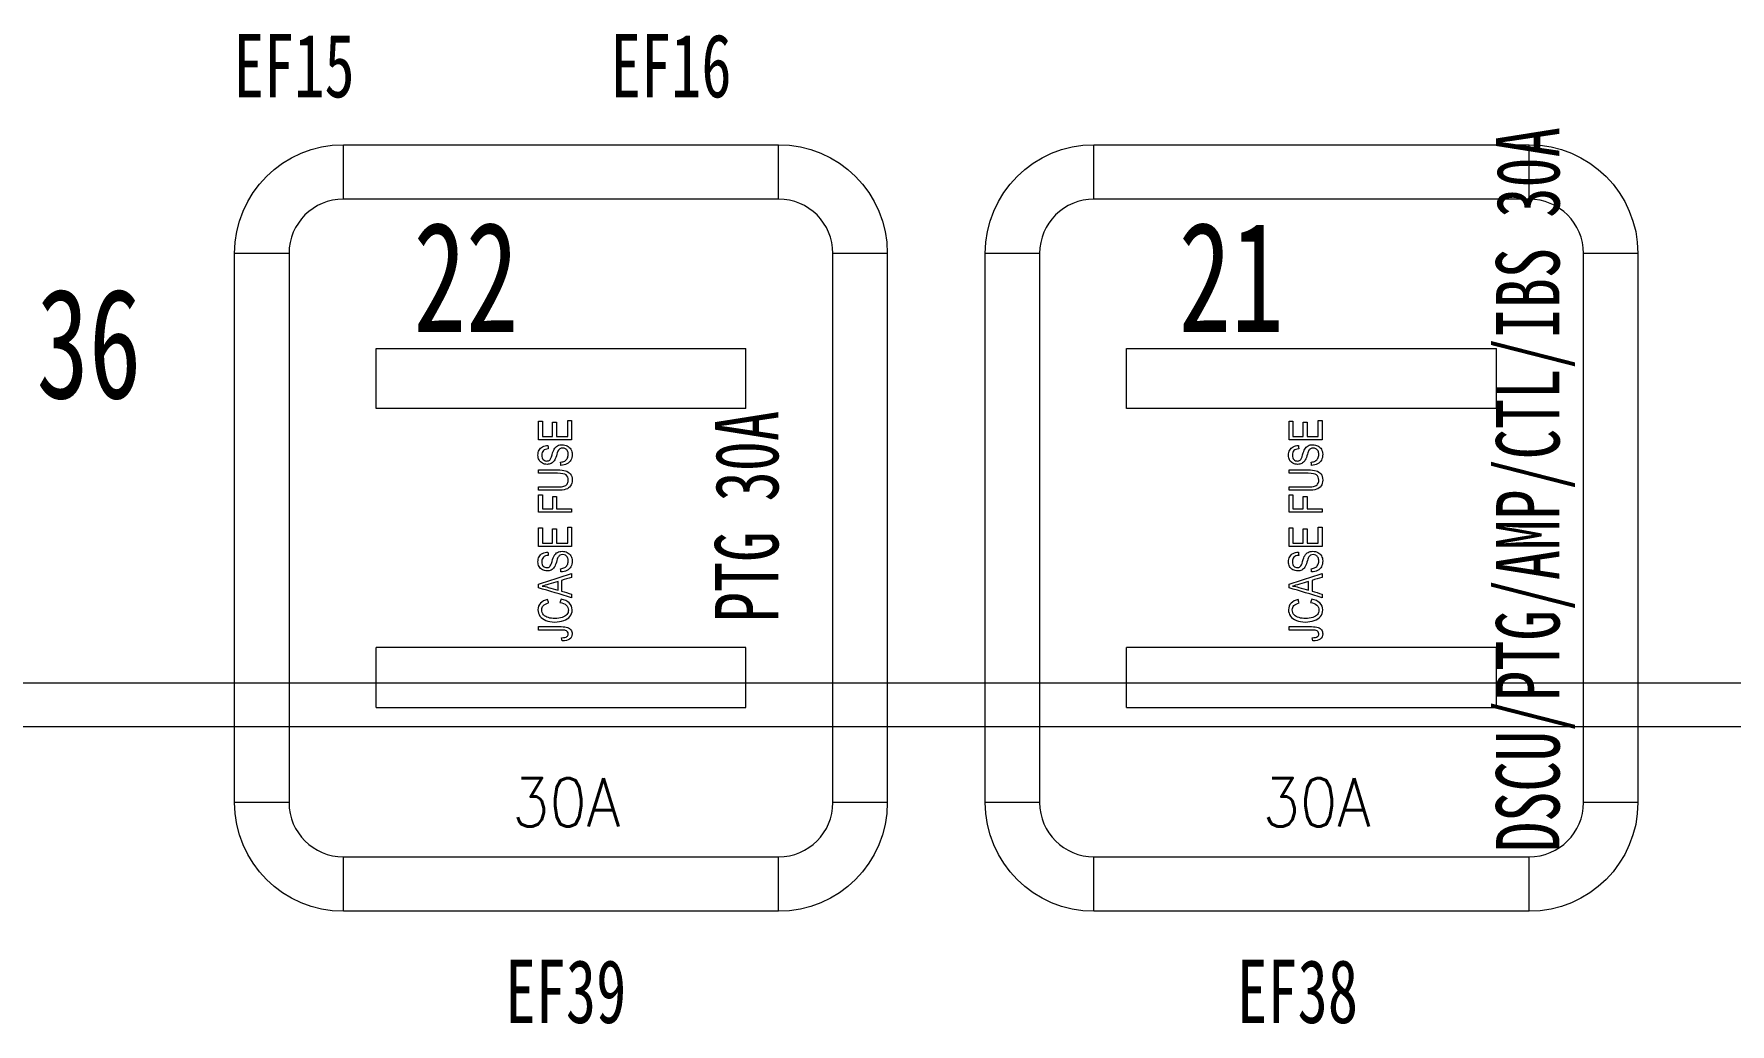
# Model space of a CAD drawing. Header units: inches. Extents: x 47316 to 59086, y 3141 to 11743.
# Drawn here: x 50670.3 to 50740.5, y 10013 to 10054 of the extents above; entities that cross this region are included whole.
import ezdxf
from ezdxf.enums import TextEntityAlignment as Align

# ---------------------------------------------------------------- set-up
doc = ezdxf.new("R2010")
doc.units = ezdxf.units.IN
doc.header["$MEASUREMENT"] = 0
doc.styles.add('MtX_romans_shx', font='romans.shx')
doc.styles.add('MtX_STSong', font='')
doc.styles.add('仿宋', font='仿宋_GB2312.ttf', dxfattribs={"width": 0.7})
doc.styles.get('MtX_STSong').set_extended_font_data('STSong')

msp = doc.modelspace()

# ---------------------------------------------------------------- linework, layer by layer
at = {"color": 0, "linetype": 'Continuous', "lineweight": 15}
for p, q in [((50683.102, 10047.13), (50683.102, 10049.38)), ((50683.102, 10049.38), (50701.102, 10049.38)), ((50701.102, 10047.13), (50701.102, 10049.38)), ((50714.152, 10047.13), (50714.152, 10049.38)), ((50714.152, 10049.38), (50732.152, 10049.38)), ((50732.152, 10047.13), (50732.152, 10049.38)), ((50701.102, 10047.13), (50683.102, 10047.13)), ((50732.152, 10047.13), (50714.152, 10047.13)), ((50680.852, 10044.88), (50678.602, 10044.88)), ((50678.602, 10022.155), (50678.602, 10044.88)), ((50680.852, 10044.88), (50680.852, 10022.155)), ((50703.352, 10022.155), (50703.352, 10044.88)), ((50705.602, 10044.88), (50703.352, 10044.88)), ((50705.602, 10044.88), (50705.602, 10022.155)), ((50711.902, 10044.88), (50709.652, 10044.88)), ((50709.652, 10022.155), (50709.652, 10044.88)), ((50711.902, 10044.88), (50711.902, 10022.155)), ((50734.402, 10022.155), (50734.402, 10044.88)), ((50736.652, 10044.88), (50734.402, 10044.88)), ((50736.652, 10044.88), (50736.652, 10022.155)), ((50684.452, 10040.943), (50699.752, 10040.943)), ((50684.452, 10038.468), (50684.452, 10040.943)), ((50715.502, 10040.943), (50730.802, 10040.943)), ((50715.502, 10038.468), (50715.502, 10040.943)), ((50684.452, 10026.093), (50684.452, 10028.568)), ((50715.502, 10026.093), (50715.502, 10028.568)), ((50680.852, 10022.155), (50678.602, 10022.155)), ((50705.602, 10022.155), (50703.352, 10022.155)), ((50711.902, 10022.155), (50709.652, 10022.155)), ((50736.652, 10022.155), (50734.402, 10022.155)), ((50683.102, 10017.655), (50683.102, 10019.905)), ((50683.102, 10019.905), (50701.102, 10019.905)), ((50701.102, 10017.655), (50701.102, 10019.905)), ((50714.152, 10017.655), (50714.152, 10019.905)), ((50714.152, 10019.905), (50732.152, 10019.905)), ((50732.152, 10017.655), (50732.152, 10019.905)), ((50701.102, 10017.655), (50683.102, 10017.655)), ((50732.152, 10017.655), (50714.152, 10017.655))]:
    msp.add_line(p, q, dxfattribs=at)
at = {"color": 0, "lineweight": 15}
for p, q in [((50699.752, 10038.468), (50699.752, 10040.943)), ((50730.802, 10038.468), (50730.802, 10040.943)), ((50699.752, 10038.468), (50684.452, 10038.468)), ((50730.802, 10038.468), (50715.502, 10038.468)), ((50699.752, 10028.568), (50684.452, 10028.568)), ((50699.752, 10026.093), (50699.752, 10028.568)), ((50730.802, 10028.568), (50715.502, 10028.568)), ((50730.802, 10026.093), (50730.802, 10028.568)), ((50878.278, 10027.093), (50570.006, 10027.093)), ((50684.452, 10026.093), (50699.752, 10026.093)), ((50715.502, 10026.093), (50730.802, 10026.093)), ((50878.278, 10025.293), (50570.006, 10025.293))]:
    msp.add_line(p, q, dxfattribs=at)
at = {"color": 0, "linetype": 'Continuous', "lineweight": 15, "extrusion": (0, 0, -1)}
for centre, start, end in [((-50683.102, 10044.88), 0, 90), ((-50701.102, 10044.88), 90, 180), ((-50714.152, 10044.88), 0, 90), ((-50732.152, 10044.88), 90, 180), ((-50683.102, 10022.155), 270, 0), ((-50701.102, 10022.155), 180, 270), ((-50714.152, 10022.155), 270, 0), ((-50732.152, 10022.155), 180, 270)]:
    msp.add_arc(centre, 4.5, start, end, dxfattribs=at)
at = {"color": 0, "linetype": 'Continuous', "lineweight": 15}
for centre, start, end in [((50683.102, 10044.88), 90, 180), ((50701.102, 10044.88), 0, 90), ((50714.152, 10044.88), 90, 180), ((50732.152, 10044.88), 0, 90), ((50683.102, 10022.155), 180, 270), ((50701.102, 10022.155), 270, 0), ((50714.152, 10022.155), 180, 270), ((50732.152, 10022.155), 270, 0)]:
    msp.add_arc(centre, 2.25, start, end, dxfattribs=at)
for points in [[(50691.173, 10037.16), (50691.173, 10037.418), (50691.173, 10037.676), (50691.173, 10037.935)], [(50691.173, 10037.935), (50691.227, 10037.935), (50691.281, 10037.935), (50691.334, 10037.935)], [(50691.334, 10037.935), (50691.334, 10037.724), (50691.334, 10037.513), (50691.334, 10037.301)], [(50691.753, 10037.301), (50691.753, 10037.499), (50691.753, 10037.697), (50691.753, 10037.895)], [(50691.753, 10037.895), (50691.807, 10037.895), (50691.86, 10037.895), (50691.914, 10037.895)], [(50691.914, 10037.895), (50691.914, 10037.697), (50691.914, 10037.499), (50691.914, 10037.301)], [(50692.379, 10037.301), (50692.379, 10037.521), (50692.379, 10037.74), (50692.379, 10037.96)], [(50692.379, 10037.96), (50692.433, 10037.96), (50692.487, 10037.96), (50692.541, 10037.96)], [(50692.541, 10037.96), (50692.541, 10037.693), (50692.541, 10037.426), (50692.541, 10037.16)], [(50722.223, 10037.16), (50722.223, 10037.418), (50722.223, 10037.676), (50722.223, 10037.935)], [(50722.223, 10037.935), (50722.277, 10037.935), (50722.331, 10037.935), (50722.384, 10037.935)], [(50722.384, 10037.935), (50722.384, 10037.724), (50722.384, 10037.513), (50722.384, 10037.301)], [(50722.803, 10037.301), (50722.803, 10037.499), (50722.803, 10037.697), (50722.803, 10037.895)], [(50722.803, 10037.895), (50722.857, 10037.895), (50722.91, 10037.895), (50722.964, 10037.895)], [(50722.964, 10037.895), (50722.964, 10037.697), (50722.964, 10037.499), (50722.964, 10037.301)], [(50723.429, 10037.301), (50723.429, 10037.521), (50723.429, 10037.74), (50723.429, 10037.96)], [(50723.429, 10037.96), (50723.483, 10037.96), (50723.537, 10037.96), (50723.591, 10037.96)], [(50723.591, 10037.96), (50723.591, 10037.693), (50723.591, 10037.426), (50723.591, 10037.16)], [(50692.541, 10037.16), (50692.085, 10037.16), (50691.629, 10037.16), (50691.173, 10037.16)], [(50691.334, 10037.301), (50691.474, 10037.301), (50691.614, 10037.301), (50691.753, 10037.301)], [(50691.558, 10036.931), (50691.563, 10036.886), (50691.567, 10036.84), (50691.572, 10036.795)], [(50691.914, 10037.301), (50692.069, 10037.301), (50692.224, 10037.301), (50692.379, 10037.301)], [(50723.591, 10037.16), (50723.135, 10037.16), (50722.679, 10037.16), (50722.223, 10037.16)], [(50722.384, 10037.301), (50722.524, 10037.301), (50722.664, 10037.301), (50722.803, 10037.301)], [(50722.608, 10036.931), (50722.613, 10036.886), (50722.617, 10036.84), (50722.622, 10036.795)], [(50722.964, 10037.301), (50723.119, 10037.301), (50723.274, 10037.301), (50723.429, 10037.301)], [(50692.101, 10036.11), (50692.096, 10036.154), (50692.091, 10036.199), (50692.086, 10036.243)], [(50692.347, 10036.169), (50692.275, 10036.131), (50692.193, 10036.111), (50692.101, 10036.11)], [(50723.151, 10036.11), (50723.146, 10036.154), (50723.141, 10036.199), (50723.136, 10036.243)], [(50723.397, 10036.169), (50723.325, 10036.131), (50723.243, 10036.111), (50723.151, 10036.11)], [(50691.173, 10035.78), (50691.173, 10035.827), (50691.173, 10035.874), (50691.173, 10035.922)], [(50691.962, 10035.78), (50691.699, 10035.78), (50691.436, 10035.78), (50691.173, 10035.78)], [(50722.223, 10035.78), (50722.223, 10035.827), (50722.223, 10035.874), (50722.223, 10035.922)], [(50723.012, 10035.78), (50722.749, 10035.78), (50722.486, 10035.78), (50722.223, 10035.78)], [(50691.173, 10035.078), (50691.173, 10035.126), (50691.173, 10035.173), (50691.173, 10035.22)], [(50691.173, 10034.169), (50691.173, 10034.41), (50691.173, 10034.651), (50691.173, 10034.892)], [(50691.173, 10034.892), (50691.227, 10034.892), (50691.281, 10034.892), (50691.334, 10034.892)], [(50691.334, 10034.892), (50691.334, 10034.698), (50691.334, 10034.504), (50691.334, 10034.31)], [(50691.758, 10034.31), (50691.758, 10034.478), (50691.758, 10034.646), (50691.758, 10034.814)], [(50691.758, 10034.814), (50691.812, 10034.814), (50691.866, 10034.814), (50691.919, 10034.814)], [(50691.919, 10034.814), (50691.919, 10034.646), (50691.919, 10034.478), (50691.919, 10034.31)], [(50722.223, 10035.078), (50722.223, 10035.126), (50722.223, 10035.173), (50722.223, 10035.22)], [(50722.223, 10034.169), (50722.223, 10034.41), (50722.223, 10034.651), (50722.223, 10034.892)], [(50722.223, 10034.892), (50722.277, 10034.892), (50722.331, 10034.892), (50722.384, 10034.892)], [(50722.384, 10034.892), (50722.384, 10034.698), (50722.384, 10034.504), (50722.384, 10034.31)], [(50722.808, 10034.31), (50722.808, 10034.478), (50722.808, 10034.646), (50722.808, 10034.814)], [(50722.808, 10034.814), (50722.862, 10034.814), (50722.916, 10034.814), (50722.969, 10034.814)], [(50722.969, 10034.814), (50722.969, 10034.646), (50722.969, 10034.478), (50722.969, 10034.31)], [(50692.541, 10034.169), (50692.085, 10034.169), (50691.629, 10034.169), (50691.173, 10034.169)], [(50691.334, 10034.31), (50691.476, 10034.31), (50691.617, 10034.31), (50691.758, 10034.31)], [(50691.919, 10034.31), (50692.126, 10034.31), (50692.333, 10034.31), (50692.541, 10034.31)], [(50692.541, 10034.31), (50692.541, 10034.263), (50692.541, 10034.216), (50692.541, 10034.169)], [(50723.591, 10034.169), (50723.135, 10034.169), (50722.679, 10034.169), (50722.223, 10034.169)], [(50722.384, 10034.31), (50722.526, 10034.31), (50722.667, 10034.31), (50722.808, 10034.31)], [(50722.969, 10034.31), (50723.176, 10034.31), (50723.383, 10034.31), (50723.591, 10034.31)], [(50723.591, 10034.31), (50723.591, 10034.263), (50723.591, 10034.216), (50723.591, 10034.169)], [(50691.173, 10033.524), (50691.227, 10033.524), (50691.281, 10033.524), (50691.334, 10033.524)], [(50691.173, 10032.749), (50691.173, 10033.008), (50691.173, 10033.266), (50691.173, 10033.524)], [(50691.334, 10033.524), (50691.334, 10033.313), (50691.334, 10033.102), (50691.334, 10032.891)], [(50691.753, 10033.484), (50691.807, 10033.484), (50691.86, 10033.484), (50691.914, 10033.484)], [(50691.753, 10032.891), (50691.753, 10033.089), (50691.753, 10033.287), (50691.753, 10033.484)], [(50691.914, 10033.484), (50691.914, 10033.287), (50691.914, 10033.089), (50691.914, 10032.891)], [(50692.379, 10033.549), (50692.433, 10033.549), (50692.487, 10033.549), (50692.541, 10033.549)], [(50692.379, 10032.891), (50692.379, 10033.111), (50692.379, 10033.33), (50692.379, 10033.549)], [(50692.541, 10033.549), (50692.541, 10033.283), (50692.541, 10033.016), (50692.541, 10032.749)], [(50722.223, 10033.524), (50722.277, 10033.524), (50722.331, 10033.524), (50722.384, 10033.524)], [(50722.223, 10032.749), (50722.223, 10033.008), (50722.223, 10033.266), (50722.223, 10033.524)], [(50722.384, 10033.524), (50722.384, 10033.313), (50722.384, 10033.102), (50722.384, 10032.891)], [(50722.803, 10033.484), (50722.857, 10033.484), (50722.91, 10033.484), (50722.964, 10033.484)], [(50722.803, 10032.891), (50722.803, 10033.089), (50722.803, 10033.287), (50722.803, 10033.484)], [(50722.964, 10033.484), (50722.964, 10033.287), (50722.964, 10033.089), (50722.964, 10032.891)], [(50723.429, 10033.549), (50723.483, 10033.549), (50723.537, 10033.549), (50723.591, 10033.549)], [(50723.429, 10032.891), (50723.429, 10033.111), (50723.429, 10033.33), (50723.429, 10033.549)], [(50723.591, 10033.549), (50723.591, 10033.283), (50723.591, 10033.016), (50723.591, 10032.749)], [(50692.541, 10032.749), (50692.085, 10032.749), (50691.629, 10032.749), (50691.173, 10032.749)], [(50691.334, 10032.891), (50691.474, 10032.891), (50691.614, 10032.891), (50691.753, 10032.891)], [(50691.914, 10032.891), (50692.069, 10032.891), (50692.224, 10032.891), (50692.379, 10032.891)], [(50723.591, 10032.749), (50723.135, 10032.749), (50722.679, 10032.749), (50722.223, 10032.749)], [(50722.384, 10032.891), (50722.524, 10032.891), (50722.664, 10032.891), (50722.803, 10032.891)], [(50722.964, 10032.891), (50723.119, 10032.891), (50723.274, 10032.891), (50723.429, 10032.891)], [(50691.558, 10032.521), (50691.563, 10032.475), (50691.567, 10032.43), (50691.572, 10032.385)], [(50722.608, 10032.521), (50722.613, 10032.475), (50722.617, 10032.43), (50722.622, 10032.385)], [(50691.173, 10031.196), (50691.629, 10031.342), (50692.085, 10031.488), (50692.541, 10031.634)], [(50691.979, 10030.94), (50691.979, 10031.062), (50691.979, 10031.183), (50691.979, 10031.304)], [(50692.101, 10031.699), (50692.096, 10031.744), (50692.091, 10031.789), (50692.086, 10031.833)], [(50692.347, 10031.758), (50692.275, 10031.721), (50692.193, 10031.701), (50692.101, 10031.699)], [(50692.541, 10031.473), (50692.402, 10031.431), (50692.264, 10031.389), (50692.126, 10031.348)], [(50692.126, 10031.348), (50692.126, 10031.198), (50692.126, 10031.049), (50692.126, 10030.9)], [(50692.541, 10031.634), (50692.541, 10031.581), (50692.541, 10031.527), (50692.541, 10031.473)], [(50722.223, 10031.196), (50722.679, 10031.342), (50723.135, 10031.488), (50723.591, 10031.634)], [(50723.029, 10030.94), (50723.029, 10031.062), (50723.029, 10031.183), (50723.029, 10031.304)], [(50723.151, 10031.699), (50723.146, 10031.744), (50723.141, 10031.789), (50723.136, 10031.833)], [(50723.397, 10031.758), (50723.325, 10031.721), (50723.243, 10031.701), (50723.151, 10031.699)], [(50723.591, 10031.473), (50723.452, 10031.431), (50723.314, 10031.389), (50723.176, 10031.348)], [(50723.176, 10031.348), (50723.176, 10031.198), (50723.176, 10031.049), (50723.176, 10030.9)], [(50723.591, 10031.634), (50723.591, 10031.581), (50723.591, 10031.527), (50723.591, 10031.473)], [(50691.173, 10031.043), (50691.173, 10031.094), (50691.173, 10031.145), (50691.173, 10031.196)], [(50692.541, 10030.631), (50692.085, 10030.768), (50691.629, 10030.906), (50691.173, 10031.043)], [(50691.317, 10031.116), (50691.404, 10031.102), (50691.491, 10031.083), (50691.578, 10031.058)], [(50691.59, 10030.416), (50691.576, 10030.463), (50691.562, 10030.509), (50691.548, 10030.556)], [(50691.578, 10031.058), (50691.712, 10031.019), (50691.845, 10030.98), (50691.979, 10030.94)], [(50692.107, 10030.574), (50692.091, 10030.527), (50692.076, 10030.479), (50692.061, 10030.432)], [(50692.126, 10030.9), (50692.264, 10030.86), (50692.402, 10030.821), (50692.541, 10030.782)], [(50692.541, 10030.782), (50692.541, 10030.732), (50692.541, 10030.681), (50692.541, 10030.631)], [(50722.223, 10031.043), (50722.223, 10031.094), (50722.223, 10031.145), (50722.223, 10031.196)], [(50723.591, 10030.631), (50723.135, 10030.768), (50722.679, 10030.906), (50722.223, 10031.043)], [(50722.367, 10031.116), (50722.454, 10031.102), (50722.541, 10031.083), (50722.628, 10031.058)], [(50722.64, 10030.416), (50722.626, 10030.463), (50722.612, 10030.509), (50722.598, 10030.556)], [(50722.628, 10031.058), (50722.762, 10031.019), (50722.895, 10030.98), (50723.029, 10030.94)], [(50723.157, 10030.574), (50723.141, 10030.527), (50723.126, 10030.479), (50723.111, 10030.432)], [(50723.176, 10030.9), (50723.314, 10030.86), (50723.452, 10030.821), (50723.591, 10030.782)], [(50723.591, 10030.782), (50723.591, 10030.732), (50723.591, 10030.681), (50723.591, 10030.631)], [(50692.061, 10030.432), (50692.176, 10030.413), (50692.263, 10030.375), (50692.321, 10030.32)], [(50723.111, 10030.432), (50723.226, 10030.413), (50723.313, 10030.375), (50723.371, 10030.32)], [(50691.173, 10029.293), (50691.173, 10029.341), (50691.173, 10029.388), (50691.173, 10029.435)], [(50722.223, 10029.293), (50722.223, 10029.341), (50722.223, 10029.388), (50722.223, 10029.435)], [(50692.153, 10028.846), (50692.145, 10028.888), (50692.138, 10028.931), (50692.13, 10028.974)], [(50692.46, 10028.918), (50692.392, 10028.868), (50692.289, 10028.844), (50692.153, 10028.846)], [(50723.203, 10028.846), (50723.195, 10028.888), (50723.188, 10028.931), (50723.18, 10028.974)], [(50723.51, 10028.918), (50723.442, 10028.868), (50723.339, 10028.844), (50723.203, 10028.846)]]:
    msp.add_open_spline(points, degree=3, dxfattribs=at)
for points, knots in [([(50691.976, 10036.701), (50691.962, 10036.672), (50691.94, 10036.608), (50691.879, 10036.411), (50691.851, 10036.342), (50691.789, 10036.252), (50691.748, 10036.213), (50691.646, 10036.163), (50691.589, 10036.151), (50691.458, 10036.151), (50691.393, 10036.166), (50691.273, 10036.227), (50691.228, 10036.272), (50691.165, 10036.39), (50691.15, 10036.456), (50691.15, 10036.607), (50691.166, 10036.678), (50691.231, 10036.799), (50691.279, 10036.846), (50691.406, 10036.911), (50691.478, 10036.928), (50691.558, 10036.931)], [0, 0, 0, 0, 0.07408, 0.07408, 0.148161, 0.148161, 0.243405, 0.243405, 0.338649, 0.338649, 0.444003, 0.444003, 0.548871, 0.548871, 0.653739, 0.653739, 0.768538, 0.768538, 0.884017, 0.884017, 1, 1, 1, 1]), ([(50691.572, 10036.795), (50691.485, 10036.787), (50691.42, 10036.763), (50691.331, 10036.678), (50691.309, 10036.616), (50691.309, 10036.448), (50691.33, 10036.385), (50691.409, 10036.307), (50691.458, 10036.287), (50691.564, 10036.287), (50691.604, 10036.301), (50691.667, 10036.356), (50691.7, 10036.428), (50691.766, 10036.658), (50691.795, 10036.737), (50691.857, 10036.843), (50691.904, 10036.889), (50692.016, 10036.948), (50692.081, 10036.963), (50692.227, 10036.963), (50692.296, 10036.947), (50692.424, 10036.881), (50692.474, 10036.834), (50692.546, 10036.712), (50692.564, 10036.643), (50692.564, 10036.47), (50692.546, 10036.388), (50692.474, 10036.257), (50692.419, 10036.206), (50692.347, 10036.169)], [0, 0, 0, 0, 0.060324, 0.060324, 0.120898, 0.120898, 0.184097, 0.184097, 0.247578, 0.247578, 0.302439, 0.302439, 0.356722, 0.356722, 0.411124, 0.411124, 0.489763, 0.489763, 0.568244, 0.568244, 0.645978, 0.645978, 0.723845, 0.723845, 0.801907, 0.801907, 0.900954, 0.900954, 1, 1, 1, 1]), ([(50723.026, 10036.701), (50723.012, 10036.672), (50722.99, 10036.608), (50722.929, 10036.411), (50722.901, 10036.342), (50722.839, 10036.252), (50722.798, 10036.213), (50722.696, 10036.163), (50722.639, 10036.151), (50722.508, 10036.151), (50722.443, 10036.166), (50722.323, 10036.227), (50722.278, 10036.272), (50722.215, 10036.39), (50722.2, 10036.456), (50722.2, 10036.607), (50722.216, 10036.678), (50722.281, 10036.799), (50722.329, 10036.846), (50722.456, 10036.911), (50722.528, 10036.928), (50722.608, 10036.931)], [0, 0, 0, 0, 0.07408, 0.07408, 0.148161, 0.148161, 0.243405, 0.243405, 0.338649, 0.338649, 0.444003, 0.444003, 0.548871, 0.548871, 0.653739, 0.653739, 0.768538, 0.768538, 0.884017, 0.884017, 1, 1, 1, 1]), ([(50722.622, 10036.795), (50722.535, 10036.787), (50722.47, 10036.763), (50722.381, 10036.678), (50722.359, 10036.616), (50722.359, 10036.448), (50722.38, 10036.385), (50722.459, 10036.307), (50722.508, 10036.287), (50722.614, 10036.287), (50722.654, 10036.301), (50722.717, 10036.356), (50722.75, 10036.428), (50722.816, 10036.658), (50722.845, 10036.737), (50722.907, 10036.843), (50722.954, 10036.889), (50723.066, 10036.948), (50723.131, 10036.963), (50723.277, 10036.963), (50723.346, 10036.947), (50723.474, 10036.881), (50723.524, 10036.834), (50723.596, 10036.712), (50723.614, 10036.643), (50723.614, 10036.47), (50723.596, 10036.388), (50723.524, 10036.257), (50723.469, 10036.206), (50723.397, 10036.169)], [0, 0, 0, 0, 0.060324, 0.060324, 0.120898, 0.120898, 0.184097, 0.184097, 0.247578, 0.247578, 0.302439, 0.302439, 0.356722, 0.356722, 0.411124, 0.411124, 0.489763, 0.489763, 0.568244, 0.568244, 0.645978, 0.645978, 0.723845, 0.723845, 0.801907, 0.801907, 0.900954, 0.900954, 1, 1, 1, 1]), ([(50692.371, 10036.704), (50692.35, 10036.745), (50692.322, 10036.776), (50692.25, 10036.816), (50692.212, 10036.826), (50692.126, 10036.826), (50692.089, 10036.817), (50692.025, 10036.777), (50691.998, 10036.745), (50691.976, 10036.701)], [0, 0, 0, 0, 0.24883, 0.24883, 0.495828, 0.495828, 0.746909, 0.746909, 1, 1, 1, 1]), ([(50692.086, 10036.243), (50692.155, 10036.25), (50692.211, 10036.264), (50692.298, 10036.311), (50692.334, 10036.347), (50692.388, 10036.444), (50692.402, 10036.499), (50692.402, 10036.614), (50692.391, 10036.662), (50692.371, 10036.704)], [0, 0, 0, 0, 0.257738, 0.257738, 0.514809, 0.514809, 0.771879, 0.771879, 1, 1, 1, 1]), ([(50723.421, 10036.704), (50723.4, 10036.745), (50723.372, 10036.776), (50723.3, 10036.816), (50723.262, 10036.826), (50723.176, 10036.826), (50723.139, 10036.817), (50723.075, 10036.777), (50723.048, 10036.745), (50723.026, 10036.701)], [0, 0, 0, 0, 0.24883, 0.24883, 0.495828, 0.495828, 0.746909, 0.746909, 1, 1, 1, 1]), ([(50723.136, 10036.243), (50723.205, 10036.25), (50723.261, 10036.264), (50723.348, 10036.311), (50723.384, 10036.347), (50723.438, 10036.444), (50723.452, 10036.499), (50723.452, 10036.614), (50723.441, 10036.662), (50723.421, 10036.704)], [0, 0, 0, 0, 0.257738, 0.257738, 0.514809, 0.514809, 0.771879, 0.771879, 1, 1, 1, 1]), ([(50691.173, 10035.922), (50691.436, 10035.922), (50691.7, 10035.922), (50692.1, 10035.922), (50692.21, 10035.909), (50692.371, 10035.86), (50692.437, 10035.817), (50692.538, 10035.689), (50692.564, 10035.606), (50692.564, 10035.402), (50692.542, 10035.32), (50692.453, 10035.192), (50692.39, 10035.147), (50692.222, 10035.092), (50692.108, 10035.078), (50691.7, 10035.078), (50691.436, 10035.078), (50691.173, 10035.078)], [0, 0, 0, 0, 0.199359, 0.199359, 0.303453, 0.303453, 0.407864, 0.407864, 0.512554, 0.512554, 0.614189, 0.614189, 0.715565, 0.715565, 0.816656, 0.816656, 1, 1, 1, 1]), ([(50691.173, 10035.22), (50691.436, 10035.22), (50691.699, 10035.22), (50692.081, 10035.22), (50692.169, 10035.229), (50692.281, 10035.264), (50692.324, 10035.293), (50692.385, 10035.378), (50692.401, 10035.429), (50692.401, 10035.595), (50692.371, 10035.669), (50692.25, 10035.758), (50692.134, 10035.78), (50691.962, 10035.78)], [0, 0, 0, 0, 0.256467, 0.256467, 0.372081, 0.372081, 0.488356, 0.488356, 0.604594, 0.604594, 0.802669, 0.802669, 1, 1, 1, 1]), ([(50722.223, 10035.922), (50722.486, 10035.922), (50722.75, 10035.922), (50723.15, 10035.922), (50723.26, 10035.909), (50723.421, 10035.86), (50723.487, 10035.817), (50723.588, 10035.689), (50723.614, 10035.606), (50723.614, 10035.402), (50723.592, 10035.32), (50723.503, 10035.192), (50723.44, 10035.147), (50723.272, 10035.092), (50723.158, 10035.078), (50722.75, 10035.078), (50722.486, 10035.078), (50722.223, 10035.078)], [0, 0, 0, 0, 0.199359, 0.199359, 0.303453, 0.303453, 0.407864, 0.407864, 0.512554, 0.512554, 0.614189, 0.614189, 0.715565, 0.715565, 0.816656, 0.816656, 1, 1, 1, 1]), ([(50722.223, 10035.22), (50722.486, 10035.22), (50722.749, 10035.22), (50723.131, 10035.22), (50723.219, 10035.229), (50723.331, 10035.264), (50723.374, 10035.293), (50723.435, 10035.378), (50723.451, 10035.429), (50723.451, 10035.595), (50723.421, 10035.669), (50723.3, 10035.758), (50723.184, 10035.78), (50723.012, 10035.78)], [0, 0, 0, 0, 0.256467, 0.256467, 0.372081, 0.372081, 0.488356, 0.488356, 0.604594, 0.604594, 0.802669, 0.802669, 1, 1, 1, 1]), ([(50691.976, 10032.29), (50691.962, 10032.262), (50691.94, 10032.198), (50691.879, 10032.001), (50691.851, 10031.932), (50691.789, 10031.842), (50691.748, 10031.803), (50691.646, 10031.753), (50691.589, 10031.74), (50691.458, 10031.74), (50691.393, 10031.756), (50691.273, 10031.817), (50691.228, 10031.862), (50691.165, 10031.98), (50691.15, 10032.045), (50691.15, 10032.197), (50691.166, 10032.267), (50691.231, 10032.389), (50691.279, 10032.435), (50691.406, 10032.501), (50691.478, 10032.518), (50691.558, 10032.521)], [0, 0, 0, 0, 0.07408, 0.07408, 0.148161, 0.148161, 0.243405, 0.243405, 0.338649, 0.338649, 0.444003, 0.444003, 0.548871, 0.548871, 0.653739, 0.653739, 0.768538, 0.768538, 0.884017, 0.884017, 1, 1, 1, 1]), ([(50691.572, 10032.385), (50691.485, 10032.377), (50691.42, 10032.353), (50691.331, 10032.268), (50691.309, 10032.206), (50691.309, 10032.038), (50691.33, 10031.975), (50691.409, 10031.897), (50691.458, 10031.877), (50691.564, 10031.877), (50691.604, 10031.891), (50691.667, 10031.946), (50691.7, 10032.017), (50691.766, 10032.248), (50691.795, 10032.327), (50691.857, 10032.432), (50691.904, 10032.478), (50692.016, 10032.538), (50692.081, 10032.553), (50692.227, 10032.553), (50692.296, 10032.537), (50692.424, 10032.471), (50692.474, 10032.424), (50692.546, 10032.302), (50692.564, 10032.233), (50692.564, 10032.059), (50692.546, 10031.978), (50692.474, 10031.847), (50692.419, 10031.796), (50692.347, 10031.758)], [0, 0, 0, 0, 0.060324, 0.060324, 0.120898, 0.120898, 0.184097, 0.184097, 0.247578, 0.247578, 0.302439, 0.302439, 0.356722, 0.356722, 0.411124, 0.411124, 0.489763, 0.489763, 0.568244, 0.568244, 0.645978, 0.645978, 0.723845, 0.723845, 0.801907, 0.801907, 0.900954, 0.900954, 1, 1, 1, 1]), ([(50692.371, 10032.293), (50692.35, 10032.335), (50692.322, 10032.365), (50692.25, 10032.406), (50692.212, 10032.416), (50692.126, 10032.416), (50692.089, 10032.406), (50692.025, 10032.367), (50691.998, 10032.335), (50691.976, 10032.29)], [0, 0, 0, 0, 0.24883, 0.24883, 0.495828, 0.495828, 0.746909, 0.746909, 1, 1, 1, 1]), ([(50692.086, 10031.833), (50692.155, 10031.839), (50692.211, 10031.854), (50692.298, 10031.901), (50692.334, 10031.937), (50692.388, 10032.034), (50692.402, 10032.089), (50692.402, 10032.204), (50692.391, 10032.252), (50692.371, 10032.293)], [0, 0, 0, 0, 0.257738, 0.257738, 0.514809, 0.514809, 0.771879, 0.771879, 1, 1, 1, 1]), ([(50723.026, 10032.29), (50723.012, 10032.262), (50722.99, 10032.198), (50722.929, 10032.001), (50722.901, 10031.932), (50722.839, 10031.842), (50722.798, 10031.803), (50722.696, 10031.753), (50722.639, 10031.74), (50722.508, 10031.74), (50722.443, 10031.756), (50722.323, 10031.817), (50722.278, 10031.862), (50722.215, 10031.98), (50722.2, 10032.045), (50722.2, 10032.197), (50722.216, 10032.267), (50722.281, 10032.389), (50722.329, 10032.435), (50722.456, 10032.501), (50722.528, 10032.518), (50722.608, 10032.521)], [0, 0, 0, 0, 0.07408, 0.07408, 0.148161, 0.148161, 0.243405, 0.243405, 0.338649, 0.338649, 0.444003, 0.444003, 0.548871, 0.548871, 0.653739, 0.653739, 0.768538, 0.768538, 0.884017, 0.884017, 1, 1, 1, 1]), ([(50722.622, 10032.385), (50722.535, 10032.377), (50722.47, 10032.353), (50722.381, 10032.268), (50722.359, 10032.206), (50722.359, 10032.038), (50722.38, 10031.975), (50722.459, 10031.897), (50722.508, 10031.877), (50722.614, 10031.877), (50722.654, 10031.891), (50722.717, 10031.946), (50722.75, 10032.017), (50722.816, 10032.248), (50722.845, 10032.327), (50722.907, 10032.432), (50722.954, 10032.478), (50723.066, 10032.538), (50723.131, 10032.553), (50723.277, 10032.553), (50723.346, 10032.537), (50723.474, 10032.471), (50723.524, 10032.424), (50723.596, 10032.302), (50723.614, 10032.233), (50723.614, 10032.059), (50723.596, 10031.978), (50723.524, 10031.847), (50723.469, 10031.796), (50723.397, 10031.758)], [0, 0, 0, 0, 0.060324, 0.060324, 0.120898, 0.120898, 0.184097, 0.184097, 0.247578, 0.247578, 0.302439, 0.302439, 0.356722, 0.356722, 0.411124, 0.411124, 0.489763, 0.489763, 0.568244, 0.568244, 0.645978, 0.645978, 0.723845, 0.723845, 0.801907, 0.801907, 0.900954, 0.900954, 1, 1, 1, 1]), ([(50723.421, 10032.293), (50723.4, 10032.335), (50723.372, 10032.365), (50723.3, 10032.406), (50723.262, 10032.416), (50723.176, 10032.416), (50723.139, 10032.406), (50723.075, 10032.367), (50723.048, 10032.335), (50723.026, 10032.29)], [0, 0, 0, 0, 0.24883, 0.24883, 0.495828, 0.495828, 0.746909, 0.746909, 1, 1, 1, 1]), ([(50723.136, 10031.833), (50723.205, 10031.839), (50723.261, 10031.854), (50723.348, 10031.901), (50723.384, 10031.937), (50723.438, 10032.034), (50723.452, 10032.089), (50723.452, 10032.204), (50723.441, 10032.252), (50723.421, 10032.293)], [0, 0, 0, 0, 0.257738, 0.257738, 0.514809, 0.514809, 0.771879, 0.771879, 1, 1, 1, 1]), ([(50691.979, 10031.304), (50691.853, 10031.267), (50691.727, 10031.229), (50691.485, 10031.158), (50691.391, 10031.132), (50691.317, 10031.116)], [0, 0, 0, 0, 0.523179, 0.523179, 1, 1, 1, 1]), ([(50723.029, 10031.304), (50722.903, 10031.267), (50722.777, 10031.229), (50722.535, 10031.158), (50722.441, 10031.132), (50722.367, 10031.116)], [0, 0, 0, 0, 0.523179, 0.523179, 1, 1, 1, 1]), ([(50691.548, 10030.556), (50691.422, 10030.527), (50691.324, 10030.476), (50691.185, 10030.33), (50691.15, 10030.24), (50691.15, 10030.038), (50691.177, 10029.951), (50691.288, 10029.794), (50691.368, 10029.733), (50691.58, 10029.648), (50691.704, 10029.626), (50691.977, 10029.626), (50692.099, 10029.646), (50692.327, 10029.721), (50692.414, 10029.776), (50692.534, 10029.921), (50692.564, 10030.015), (50692.564, 10030.242), (50692.525, 10030.336), (50692.369, 10030.491), (50692.255, 10030.544), (50692.107, 10030.574)], [0, 0, 0, 0, 0.11516, 0.11516, 0.230547, 0.230547, 0.332359, 0.332359, 0.434384, 0.434384, 0.536317, 0.536317, 0.629985, 0.629985, 0.723846, 0.723846, 0.81793, 0.81793, 0.908885, 0.908885, 1, 1, 1, 1]), ([(50722.598, 10030.556), (50722.472, 10030.527), (50722.374, 10030.476), (50722.235, 10030.33), (50722.2, 10030.24), (50722.2, 10030.038), (50722.227, 10029.951), (50722.338, 10029.794), (50722.418, 10029.733), (50722.63, 10029.648), (50722.754, 10029.626), (50723.027, 10029.626), (50723.149, 10029.646), (50723.377, 10029.721), (50723.464, 10029.776), (50723.584, 10029.921), (50723.614, 10030.015), (50723.614, 10030.242), (50723.575, 10030.336), (50723.419, 10030.491), (50723.305, 10030.544), (50723.157, 10030.574)], [0, 0, 0, 0, 0.11516, 0.11516, 0.230547, 0.230547, 0.332359, 0.332359, 0.434384, 0.434384, 0.536317, 0.536317, 0.629985, 0.629985, 0.723846, 0.723846, 0.81793, 0.81793, 0.908885, 0.908885, 1, 1, 1, 1]), ([(50692.321, 10030.32), (50692.38, 10030.265), (50692.409, 10030.198), (50692.409, 10030.053), (50692.387, 10029.993), (50692.302, 10029.88), (50692.237, 10029.839), (50692.063, 10029.786), (50691.962, 10029.772), (50691.756, 10029.772), (50691.668, 10029.784), (50691.498, 10029.829), (50691.43, 10029.868), (50691.33, 10029.978), (50691.305, 10030.047), (50691.305, 10030.201), (50691.328, 10030.26), (50691.418, 10030.355), (50691.491, 10030.391), (50691.59, 10030.416)], [0, 0, 0, 0, 0.153181, 0.153181, 0.27986, 0.27986, 0.406549, 0.406549, 0.533238, 0.533238, 0.631689, 0.631689, 0.73014, 0.73014, 0.828858, 0.828858, 0.914458, 0.914458, 1, 1, 1, 1]), ([(50723.371, 10030.32), (50723.43, 10030.265), (50723.459, 10030.198), (50723.459, 10030.053), (50723.437, 10029.993), (50723.352, 10029.88), (50723.287, 10029.839), (50723.113, 10029.786), (50723.012, 10029.772), (50722.806, 10029.772), (50722.718, 10029.784), (50722.548, 10029.829), (50722.48, 10029.868), (50722.38, 10029.978), (50722.355, 10030.047), (50722.355, 10030.201), (50722.378, 10030.26), (50722.468, 10030.355), (50722.541, 10030.391), (50722.64, 10030.416)], [0, 0, 0, 0, 0.153181, 0.153181, 0.27986, 0.27986, 0.406549, 0.406549, 0.533238, 0.533238, 0.631689, 0.631689, 0.73014, 0.73014, 0.828858, 0.828858, 0.914458, 0.914458, 1, 1, 1, 1]), ([(50691.173, 10029.435), (50691.484, 10029.435), (50691.794, 10029.435), (50692.219, 10029.435), (50692.308, 10029.424), (50692.434, 10029.381), (50692.481, 10029.347), (50692.547, 10029.252), (50692.564, 10029.197), (50692.564, 10029.04), (50692.529, 10028.968), (50692.46, 10028.918)], [0, 0, 0, 0, 0.377087, 0.377087, 0.515947, 0.515947, 0.654117, 0.654117, 0.793314, 0.793314, 1, 1, 1, 1]), ([(50692.371, 10029.225), (50692.351, 10029.251), (50692.322, 10029.269), (50692.251, 10029.289), (50692.194, 10029.293), (50691.801, 10029.293), (50691.487, 10029.293), (50691.173, 10029.293)], [0, 0, 0, 0, 0.167995, 0.167995, 0.334149, 0.334149, 1, 1, 1, 1]), ([(50692.13, 10028.974), (50692.235, 10028.977), (50692.306, 10028.993), (50692.383, 10029.047), (50692.402, 10029.085), (50692.402, 10029.169), (50692.392, 10029.2), (50692.371, 10029.225)], [0, 0, 0, 0, 0.365145, 0.365145, 0.73029, 0.73029, 1, 1, 1, 1]), ([(50722.223, 10029.435), (50722.534, 10029.435), (50722.844, 10029.435), (50723.269, 10029.435), (50723.358, 10029.424), (50723.484, 10029.381), (50723.531, 10029.347), (50723.597, 10029.252), (50723.614, 10029.197), (50723.614, 10029.04), (50723.579, 10028.968), (50723.51, 10028.918)], [0, 0, 0, 0, 0.377087, 0.377087, 0.515947, 0.515947, 0.654117, 0.654117, 0.793314, 0.793314, 1, 1, 1, 1]), ([(50723.421, 10029.225), (50723.401, 10029.251), (50723.372, 10029.269), (50723.301, 10029.289), (50723.244, 10029.293), (50722.851, 10029.293), (50722.537, 10029.293), (50722.223, 10029.293)], [0, 0, 0, 0, 0.167995, 0.167995, 0.334149, 0.334149, 1, 1, 1, 1]), ([(50723.18, 10028.974), (50723.285, 10028.977), (50723.356, 10028.993), (50723.433, 10029.047), (50723.452, 10029.085), (50723.452, 10029.169), (50723.442, 10029.2), (50723.421, 10029.225)], [0, 0, 0, 0, 0.365145, 0.365145, 0.73029, 0.73029, 1, 1, 1, 1])]:
    msp.add_open_spline(points, degree=3, knots=knots, dxfattribs=at)

# ---------------------------------------------------------------- texts
at = {"color": 0, "lineweight": 15, "style": '仿宋', "width": 0.7}
for s, p in [('EF15', (50681.066, 10052.653)), ('EF16', (50696.659, 10052.653)), ('EF39', (50692.304, 10014.341)), ('EF38', (50722.576, 10014.341))]:
    msp.add_text(s, height=2.625, dxfattribs=at).set_placement(p, align=Align.MIDDLE_CENTER)
at = {"color": 0, "linetype": 'Continuous', "lineweight": 15, "style": '仿宋', "width": 0.7}
for s, p in [('DSCU/PTG/AMP/CTL/IBS 30A', (50732.311, 10035.108)), ('PTG 30A', (50699.782, 10033.992))]:
    msp.add_text(s, height=2.625, rotation=90, dxfattribs=at).set_placement(p, align=Align.MIDDLE)
at = {"color": 0, "lineweight": 15}
for s, height, style, width, p in [('22', 4.5538, 'MtX_STSong', 0.7, (50686.001, 10041.635)), ('21', 4.5538, 'MtX_STSong', 0.7, (50717.656, 10041.635)), ('36', 4.5538, 'MtX_STSong', 0.7, (50670.405, 10038.883)), ('30A', 2, 'MtX_romans_shx', 0.9, (50690.081, 10021.166)), ('30A', 2, 'MtX_romans_shx', 0.9, (50721.131, 10021.166))]:
    msp.add_text(s, height=height, dxfattribs=dict(at, style=style, width=width)).set_placement(p)

doc.saveas('drawing.dxf')
